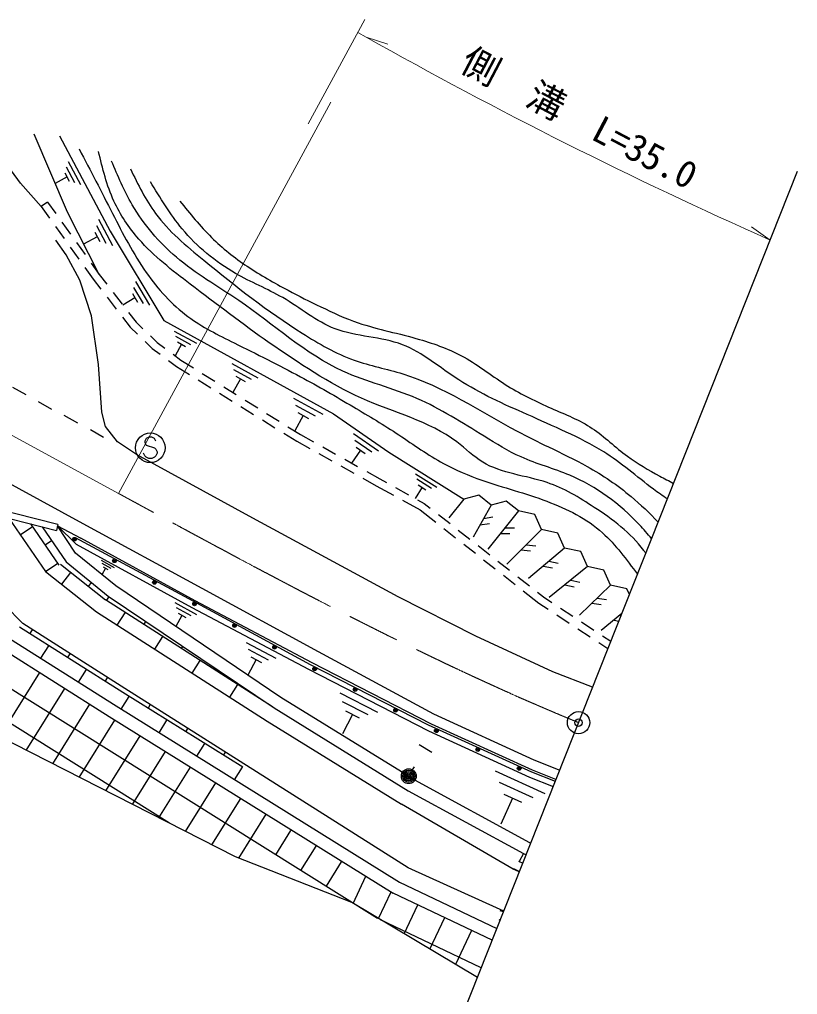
# Model space of a CAD drawing. Units: millimetres, scale not verified. Extents: x 40000 to 680000, y 20000 to 380000.
# Drawn here: x 478616 to 531081, y 246511 to 312226 of the extents above; entities that cross this region are included whole.
import ezdxf
from ezdxf.enums import TextEntityAlignment as Align

# ---------------------------------------------------------------- set-up
doc = ezdxf.new("R2010")
doc.units = ezdxf.units.MM
doc.header["$LTSCALE"] = 1000
doc.header["$PDMODE"] = 32
doc.header["$PDSIZE"] = 500
doc.linetypes.add('CHAIN', pattern=[18.5, 12, -1.5, 3.5, -1.5])
doc.linetypes.add('DOTTED', pattern=[1.75, 0.25, -1.5])
for name, color, linetype, lineweight in [('M-BGD', 7, 'Continuous', 25), ('M-BMK', 2, 'CHAIN', 13), ('M-BMK-OTRS', 5, 'Continuous', 25), ('M-BMK-SRVR', 3, 'Continuous', 25), ('M-STR-HTXT', 7, 'Continuous', 13), ('M-STR-STRC', 7, 'Continuous', 25)]:
    doc.layers.add(name, color=color, linetype=linetype, lineweight=lineweight)
doc.styles.add('ＭＳ ゴシック', font='')
doc.styles.get('ＭＳ ゴシック').set_extended_font_data('MS Gothic')

msp = doc.modelspace()

# ---------------------------------------------------------------- linework, layer by layer
at = {"layer": 'M-BGD'}
for p, q in [((481910, 302647), (482734, 301104)), ((481680, 301890), (481976, 301334)), ((482355, 301219), (481795, 302269)), ((481828, 301612), (481025, 301183)), ((480504, 299918), (481058, 299145)), ((480082, 299615), (480638, 298839)), ((481466, 298576), (482048, 297763)), ((483955, 298759), (484897, 296995)), ((481046, 298270), (481628, 297457)), ((483692, 297893), (484031, 297258)), ((484464, 297126), (483823, 298326)), ((482456, 297194), (483038, 296381)), ((483861, 297575), (482944, 297086)), ((482036, 296888), (482618, 296075)), ((483446, 295812), (484000, 295039)), ((483026, 295506), (483582, 294729)), ((483582, 294729), (484102, 294054)), ((484000, 295039), (484505, 294384)), ((486436, 294563), (487387, 292976)), ((484932, 293829), (485543, 293037)), ((486232, 293751), (486575, 293180)), ((486981, 293078), (486334, 294157)), ((484530, 293500), (485140, 292708)), ((486404, 293466), (485578, 292971)), ((485970, 292483), (486475, 291828)), ((485568, 292153), (486088, 291479)), ((486475, 291828), (486938, 291386)), ((486088, 291479), (486576, 291012)), ((489055, 291228), (490546, 290411)), ((487083, 290529), (487572, 290062)), ((487445, 290902), (487908, 290460)), ((490176, 290303), (489163, 290859)), ((489271, 290490), (489807, 290195)), ((487572, 290062), (488107, 289663)), ((487908, 290460), (488422, 290077)), ((489539, 290343), (489114, 289568)), ((488669, 289245), (489204, 288846)), ((488983, 289659), (489497, 289275)), ((489497, 289275), (490351, 288744)), ((489204, 288846), (490072, 288305)), ((492942, 289045), (494695, 288083)), ((494261, 287956), (493069, 288611)), ((490666, 287936), (491516, 287407)), ((490945, 288374), (491794, 287846)), ((493511, 288003), (493011, 287091)), ((493195, 288176), (493827, 287830)), ((465379, 287780), (482880, 278260)), ((478136, 287439), (479045, 286949)), ((492389, 287476), (493238, 286948)), ((492110, 287037), (492959, 286509)), ((493832, 286578), (494681, 286050)), ((497101, 286707), (499074, 285624)), ((479884, 286479), (480764, 285973)), ((493553, 286139), (494402, 285611)), ((498585, 285482), (497244, 286218)), ((481610, 285549), (482525, 285037)), ((494997, 285241), (495846, 284713)), ((495275, 285680), (496125, 285152)), ((497741, 285534), (497179, 284509)), ((497386, 285729), (498096, 285339)), ((483407, 284596), (484285, 284086)), ((496719, 284782), (497573, 284250)), ((496440, 284343), (497308, 283803)), ((497573, 284250), (498453, 283757)), ((501149, 284317), (502830, 283145)), ((497308, 283803), (498194, 283306)), ((499064, 283415), (499936, 282926)), ((502373, 283063), (501230, 283861)), ((501311, 283404), (501917, 282982)), ((498805, 282964), (499678, 282475)), ((500547, 282584), (501419, 282095)), ((501614, 283193), (501004, 282319)), ((500288, 282133), (501161, 281644)), ((501771, 281302), (502658, 280805)), ((502030, 281753), (502910, 281260)), ((505328, 281609), (506769, 280707)), ((502658, 280805), (503837, 280159)), ((502910, 281260), (503361, 281012)), ((503975, 280676), (504852, 280195)), ((505760, 280697), (505291, 279948)), ((506394, 280621), (505414, 281234)), ((505500, 280859), (506019, 280535)), ((504450, 279822), (505629, 279176)), ((505465, 279858), (505916, 279611)), ((505916, 279611), (506315, 279299)), ((508569, 279896), (507578, 278636)), ((510419, 279500), (509210, 277344)), ((505629, 279176), (506688, 278345)), ((506865, 278867), (507652, 278249)), ((509913, 278596), (510544, 278701)), ((512270, 279104), (510207, 276527)), ((478673, 277491), (479495, 278061)), ((481299, 275455), (479376, 278231)), ((481211, 278179), (481113, 277791)), ((481190, 278095), (482742, 277272)), ((509668, 278160), (510300, 278265)), ((507239, 277913), (508025, 277296)), ((508203, 277817), (508990, 277200)), ((511051, 277581), (511691, 277581)), ((511363, 277972), (512004, 277972)), ((513823, 277854), (511474, 275521)), ((480349, 276827), (480765, 277116)), ((508576, 276864), (509363, 276247)), ((509541, 276768), (510327, 276151)), ((512790, 276828), (513426, 276755)), ((512435, 276476), (513072, 276403)), ((515376, 276603), (512934, 274555)), ((480380, 275025), (481203, 275594)), ((484408, 273099), (481392, 275498)), ((484128, 275774), (485005, 275294)), ((484788, 275230), (484192, 275557)), ((509914, 275815), (510701, 275198)), ((510878, 275719), (511665, 275102)), ((513925, 275386), (514553, 275260)), ((514308, 275707), (514936, 275581)), ((516928, 275352), (514330, 273270)), ((481463, 274163), (482086, 274946)), ((484413, 275253), (484163, 274797)), ((484255, 275340), (484571, 275167)), ((511251, 274766), (512038, 274148)), ((483260, 274012), (483472, 274279)), ((512216, 274670), (513003, 274053)), ((515395, 274123), (516020, 273983)), ((515785, 274436), (516410, 274296)), ((518481, 274101), (516370, 272073)), ((512589, 273716), (513648, 272886)), ((513553, 273621), (513952, 273308)), ((495671, 265900), (484409, 273101)), ((484484, 273053), (484659, 273327)), ((489101, 272923), (490548, 272131)), ((513648, 272886), (514261, 272482)), ((513952, 273308), (514511, 272940)), ((517209, 272879), (517844, 272796)), ((517570, 273226), (518205, 273142)), ((485209, 271402), (485748, 272245)), ((489571, 272064), (489159, 271311)), ((490190, 272026), (489206, 272565)), ((489311, 272207), (489832, 271921)), ((514845, 272097), (515680, 271547)), ((515095, 272555), (515930, 272005)), ((519238, 272191), (517842, 271035)), ((519092, 272070), (519183, 272051)), ((487011, 271437), (487147, 271649)), ((516515, 271620), (517350, 271070)), ((518707, 271751), (519036, 271683)), ((485576, 266857), (478618, 271266)), ((479325, 270818), (479503, 271100)), ((516265, 271162), (517100, 270612)), ((487736, 269786), (488275, 270629)), ((493909, 270242), (495898, 269190)), ((517685, 270227), (518298, 269823)), ((517935, 270685), (518494, 270317)), ((480057, 269171), (480592, 270015)), ((481859, 269213), (482030, 269482)), ((489539, 269821), (489635, 269971)), ((495411, 269040), (494059, 269755)), ((490264, 268170), (490803, 269013)), ((494567, 269079), (494020, 268045)), ((494209, 269269), (494925, 268890)), ((477275, 263873), (479985, 268210)), ((482591, 267565), (483126, 268410)), ((492066, 268205), (492123, 268293)), ((502766, 251644), (477239, 267590)), ((484393, 267607), (484557, 267865)), ((479066, 262963), (481674, 267140)), ((493673, 261826), (485576, 266856)), ((492791, 266554), (493330, 267396)), ((500211, 266851), (502748, 265551)), ((485481, 265738), (486009, 266587)), ((494594, 266588), (494611, 266615)), ((502134, 265353), (500409, 266237)), ((488731, 258053), (476180, 265894)), ((480856, 262054), (483364, 266069)), ((487283, 265796), (487433, 266038)), ((500607, 265624), (501520, 265155)), ((482646, 261145), (485055, 265002)), ((488029, 264155), (488557, 265004)), ((501063, 265390), (500387, 264071)), ((489831, 264213), (489970, 264436)), ((484436, 260235), (486754, 263946)), ((486226, 259326), (488453, 262891)), ((490577, 262572), (491105, 263421)), ((500123, 263137), (500126, 263141)), ((505564, 263356), (506421, 262841)), ((492379, 262629), (492506, 262834)), ((488016, 258417), (490152, 261835)), ((493126, 260988), (493653, 261838)), ((510683, 261588), (514048, 260048)), ((489806, 257507), (491851, 260780)), ((513263, 259756), (510975, 260803)), ((491596, 256598), (493549, 259724)), ((511873, 259741), (511072, 257992)), ((511267, 260018), (512478, 259464)), ((493397, 255706), (495248, 258669)), ((495898, 255934), (496922, 257573)), ((497594, 254875), (498618, 256514)), ((512598, 256005), (512321, 255473)), ((500314, 255454), (499290, 253815)), ((511928, 255001), (512328, 254793)), ((512263, 255503), (512551, 255353)), ((501109, 252653), (501980, 254487)), ((512044, 254941), (512029, 254911)), ((504233, 254088), (510808, 250966)), ((502834, 251623), (503689, 253425)), ((510494, 250175), (503825, 253340)), ((504559, 250593), (505488, 252551)), ((506284, 249564), (507295, 251693)), ((511248, 252074), (511028, 252158)), ((509754, 248312), (502968, 251533)), ((511027, 251516), (510969, 251538)), ((509102, 250835), (508010, 248534))]:
    msp.add_line(p, q, dxfattribs=at)
at = {"layer": 'M-BGD', "linetype": 'DOTTED'}
msp.add_line((505124, 261652), (505992, 263098), dxfattribs=at)
at = {"layer": 'M-BGD'}
for points in [[(478691, 301185), (475440, 305589), (471952, 310127)], [(484000, 295039), (481858, 299236), (479600, 304501)], [(481304, 304382), (484737, 297951), (488341, 291936), (499793, 285653), (503518, 283055), (508569, 279896)], [(480504, 299918), (480082, 299615), (478691, 301185)], [(517266, 267227), (514582, 268269), (509385, 270664), (504156, 273317), (494349, 278617), (486496, 282904), (485216, 283755), (484421, 284796), (484160, 285757), (483949, 288975), (483470, 292250), (482692, 294651), (481760, 296374), (481075, 297362)], [(469695, 282266), (470893, 280382), (481113, 277791)], [(481211, 278179), (470992, 280770), (470893, 280382)], [(471243, 280294), (472912, 275303), (474553, 272621), (477424, 269833), (484673, 265239), (503825, 253340)], [(472222, 280045), (473687, 275664), (475222, 273156), (477953, 270504), (485125, 265959), (504233, 254088)], [(519748, 273475), (519570, 273864), (518481, 274101), (518018, 275115), (516928, 275352), (516465, 276366), (515376, 276603), (514912, 277616), (513823, 277854), (513359, 278867), (512270, 279104), (511444, 279765), (510419, 279500), (509593, 280161), (508569, 279896)], [(504818, 255056), (485711, 267126), (478842, 271523), (476354, 274029), (475204, 276558), (474486, 279471)], [(509491, 247650), (501027, 252702), (493194, 255786), (475916, 264564), (470244, 270029), (468446, 276562), (469553, 278200), (471607, 279205)], [(477901, 278605), (480380, 275025), (483811, 272296), (495319, 264938), (504373, 259342)], [(480136, 278039), (481753, 275667), (484605, 273364), (495788, 265821), (504818, 260242)], [(481190, 278095), (482441, 276867), (490232, 272600), (498113, 268432), (506192, 264290), (513009, 261170), (514608, 260534)], [(505246, 260977), (496249, 266535), (485110, 274048), (482385, 276250), (481190, 278095)], [(482880, 278260), (490913, 273897), (498759, 269623), (506534, 265433), (513310, 262332), (515048, 261641)], [(482379, 277307), (490301, 273042), (498222, 268757), (506181, 264680), (513143, 261514), (514746, 260881)], [(514793, 260999), (513205, 261630), (506410, 264740), (498344, 268875), (490469, 273040), (482742, 277272)], [(505246, 260977), (512998, 256755), (513089, 256708)], [(504818, 260242), (512598, 256005), (512773, 255914)], [(512320, 254773), (511907, 254969), (504373, 259342)], [(511272, 252135), (511036, 252240), (504818, 255056)]]:
    msp.add_lwpolyline(points, dxfattribs=at)
for centre, radius in [((482320, 277197), 125), ((482320, 277197), 75), ((482320, 277197), 25), ((485021, 275743), 125), ((485021, 275743), 75), ((485021, 275743), 25), ((487721, 274290), 125), ((487721, 274290), 75), ((487721, 274290), 25), ((490421, 272835), 125), ((490421, 272835), 75), ((490421, 272835), 25), ((493119, 271376), 125), ((493119, 271376), 75), ((493119, 271376), 25), ((495816, 269917), 125), ((495816, 269917), 75), ((495816, 269917), 25), ((498521, 268464), 125), ((498521, 268464), 75), ((498521, 268464), 25), ((501250, 267065), 125), ((501250, 267065), 75), ((501250, 267065), 25), ((503980, 265667), 125), ((503980, 265667), 75), ((503980, 265667), 25), ((506728, 264294), 125), ((506728, 264294), 75), ((506728, 264294), 25), ((509520, 263024), 125), ((509520, 263024), 75), ((509520, 263024), 25), ((504866, 261223), 500), ((504866, 261223), 409), ((512312, 261754), 125), ((512312, 261754), 75), ((512312, 261754), 25), ((504866, 261223), 318), ((504866, 261223), 227), ((504866, 261223), 136), ((504866, 261223), 45.5)]:
    msp.add_circle(centre, radius, dxfattribs=at)
for points, knots in [([(482645, 303498), (483396, 302051), (484147, 300605), (484891, 299154), (485589, 297793), (486282, 296428), (487163, 295172), (487949, 294051), (488885, 293016), (489979, 292208), (490939, 291497), (492019, 290959), (493096, 290425), (494607, 289683), (496093, 288939), (497562, 288147), (498774, 287508), (499959, 286819), (501135, 286114), (502171, 285505), (503204, 284891), (504208, 284225), (505199, 283568), (506163, 282867), (507206, 282305), (508028, 281854), (508895, 281484), (509786, 281178), (511236, 280667), (512730, 280311), (514171, 279756), (515537, 279253), (516870, 278584), (517932, 277624), (518833, 276824), (519541, 275813), (520290, 274841)], [0, 0, 0, 0, 1, 1, 1, 2, 2, 2, 3, 3, 3, 4, 4, 4, 5, 5, 5, 6, 6, 6, 7, 7, 7, 8, 8, 8, 9, 9, 9, 10, 10, 10, 11, 11, 11, 12, 12, 12, 12]), ([(520852, 276254), (520806, 276318), (520759, 276381), (520712, 276444), (519818, 277625), (518618, 278541), (517362, 279341), (516368, 280018), (515331, 280626), (514195, 281015), (512738, 281495), (511127, 281618), (509851, 282394), (509235, 282770), (508700, 283304), (508116, 283752), (506231, 285167), (503857, 285746), (501685, 286695), (499474, 287702), (497459, 289062), (495464, 290442), (493649, 291696), (491910, 293040), (490131, 294382), (488908, 295325), (487681, 296269), (486665, 297428), (485990, 298196), (485409, 299059), (484985, 299985), (484500, 301046), (484222, 302190), (483944, 303335)], [0, 0, 0, 0, 1, 1, 1, 2, 2, 2, 3, 3, 3, 4, 4, 4, 5, 5, 5, 6, 6, 6, 7, 7, 7, 8, 8, 8, 9, 9, 9, 10, 10, 10, 11, 11, 11, 11]), ([(521243, 277240), (520980, 277555), (520708, 277863), (520422, 278160), (519115, 279575), (517506, 280753), (515732, 281505), (514651, 281963), (513504, 282259), (512441, 282740), (511572, 283124), (510762, 283632), (509951, 284135), (508470, 285046), (507007, 285993), (505421, 286679), (503798, 287385), (502036, 287796), (500428, 288513), (497885, 289684), (495778, 291676), (493412, 293278), (491990, 294245), (490498, 295095), (489193, 296204), (488020, 297200), (486999, 298406), (486223, 299737), (485673, 300678), (485247, 301682), (484820, 302686)], [0, 0, 0, 0, 1, 1, 1, 2, 2, 2, 3, 3, 3, 4, 4, 4, 5, 5, 5, 6, 6, 6, 7, 7, 7, 8, 8, 8, 9, 9, 9, 10, 10, 10, 10]), ([(486099, 302158), (486606, 301114), (487113, 300069), (487790, 299152), (488680, 297949), (489863, 296965), (491043, 296002), (493198, 294243), (495346, 292552), (497682, 291080), (498801, 290378), (499945, 289708), (501175, 289265), (502248, 288885), (503385, 288678), (504473, 288341), (507212, 287498), (509626, 285818), (512173, 284478), (512872, 284109), (513579, 283758), (514292, 283417), (515165, 282990), (516045, 282578), (516896, 282106), (517945, 281522), (518946, 280843), (519859, 280065), (520503, 279532), (521114, 278959), (521681, 278341)], [0, 0, 0, 0, 1, 1, 1, 2, 2, 2, 3, 3, 3, 4, 4, 4, 5, 5, 5, 6, 6, 6, 7, 7, 7, 8, 8, 8, 9, 9, 9, 10, 10, 10, 10]), ([(522303, 279909), (521991, 280127), (521674, 280342), (521367, 280562), (520234, 281437), (519181, 282344), (518013, 283085), (516383, 284082), (514599, 284813), (512849, 285605), (511263, 286295), (509697, 287008), (508235, 287938), (506974, 288755), (505811, 289779), (504441, 290307), (503005, 290849), (501337, 290839), (499896, 291378), (498638, 291870), (497560, 292788), (496366, 293478), (495326, 294070), (494218, 294519), (493180, 295114), (491824, 295891), (490588, 296918), (489587, 298118), (488769, 299098), (488107, 300194), (487446, 301290)], [0, 0, 0, 0, 1, 1, 1, 2, 2, 2, 3, 3, 3, 4, 4, 4, 5, 5, 5, 6, 6, 6, 7, 7, 7, 8, 8, 8, 9, 9, 9, 10, 10, 10, 10]), ([(489437, 299990), (490118, 299145), (490799, 298300), (491569, 297539), (492303, 296814), (493117, 296166), (493975, 295590), (494859, 294996), (495788, 294479), (496726, 293977), (497456, 293593), (498187, 293219), (498930, 292863), (499757, 292466), (500592, 292079), (501458, 291786), (502808, 291324), (504222, 291067), (505598, 290662), (506641, 290363), (507664, 289984), (508604, 289459), (509631, 288890), (510554, 288134), (511558, 287518), (512484, 286937), (513474, 286469), (514479, 286024), (515422, 285606), (516391, 285229), (517241, 284668), (518075, 284116), (518790, 283377), (519607, 282789), (520292, 282284), (521036, 281876), (521799, 281451), (522102, 281287), (522411, 281125), (522720, 280958)], [0, 0, 0, 0, 1, 1, 1, 2, 2, 2, 3, 3, 3, 4, 4, 4, 5, 5, 5, 6, 6, 6, 7, 7, 7, 8, 8, 8, 9, 9, 9, 10, 10, 10, 11, 11, 11, 12, 12, 12, 13, 13, 13, 13])]:
    msp.add_open_spline(points, degree=3, knots=knots, dxfattribs=at)
at = {"layer": 'M-BMK'}
msp.add_line((485292, 280283), (468361, 289481), dxfattribs=at)
msp.add_open_spline([(516317, 264836), (515077, 265348), (514758, 265483), (513764, 265910), (512370, 266508), (511594, 266854), (510214, 267485), (508688, 268183), (507835, 268580), (506323, 269309), (504681, 270099), (503764, 270549), (502135, 271368), (499964, 272459), (498755, 273085), (496602, 274211), (494494, 275313), (493321, 275945), (491225, 277070), (489681, 277900), (488819, 278369), (487278, 279205), (486502, 279625), (486259, 279757), (485292, 280283)], degree=3, knots=[0, 0, 0, 0, 1, 1, 1, 2, 2, 2, 3, 3, 3, 4, 4, 4, 5, 5, 5, 6, 6, 6, 7, 7, 7, 8, 8, 8, 8], dxfattribs=at)
at = {"layer": 'M-BMK-OTRS'}
msp.add_line((501551, 227658), (531081, 302009), dxfattribs=at)
at = {"layer": 'M-BMK-SRVR'}
msp.add_circle((516316, 264834), 750, dxfattribs=at)
msp.add_point((516316, 264834), dxfattribs=at)
at = {"layer": 'M-STR-HTXT'}
for p, q in [((501906, 312226), (498087, 305197)), ((502000, 311037), (501429, 311348)), ((502000, 311037), (503455, 310563)), ((485292, 280283), (499614, 306644)), ((529235, 297362), (527986, 298245))]:
    msp.add_line(p, q, dxfattribs=at)
msp.add_arc((660214, 592166), 322591, 240.63019, 246.04493, dxfattribs=at)
at = {"layer": 'M-STR-STRC'}
for p, q in [((487166, 283995), (487075, 283813)), ((487348, 284085), (487166, 283995)), ((487530, 284085), (487348, 284085)), ((487711, 283995), (487530, 284085)), ((487802, 283813), (487711, 283995)), ((487075, 283813), (487075, 283722)), ((487075, 283722), (487166, 283540)), ((487166, 283540), (487711, 283358)), ((487711, 283358), (487802, 283267)), ((487802, 283267), (487893, 283085)), ((487075, 282813), (486984, 282995)), ((487166, 282722), (487075, 282813)), ((487348, 282631), (487166, 282722)), ((487530, 282631), (487348, 282631)), ((487711, 282722), (487530, 282631)), ((487802, 282813), (487711, 282722)), ((487893, 282995), (487802, 282813)), ((487893, 283085), (487893, 282995))]:
    msp.add_line(p, q, dxfattribs=at)
msp.add_circle((487439, 283358), 1000, dxfattribs=at)

# ---------------------------------------------------------------- texts
at = {"layer": 'M-STR-HTXT', "style": 'ＭＳ ゴシック'}
msp.add_text('側\u3000溝\u3000L=35.0', height=1833, rotation=332.277, dxfattribs=at).set_placement((515692, 304306), align=Align.BOTTOM_CENTER)

doc.saveas('drawing.dxf')
